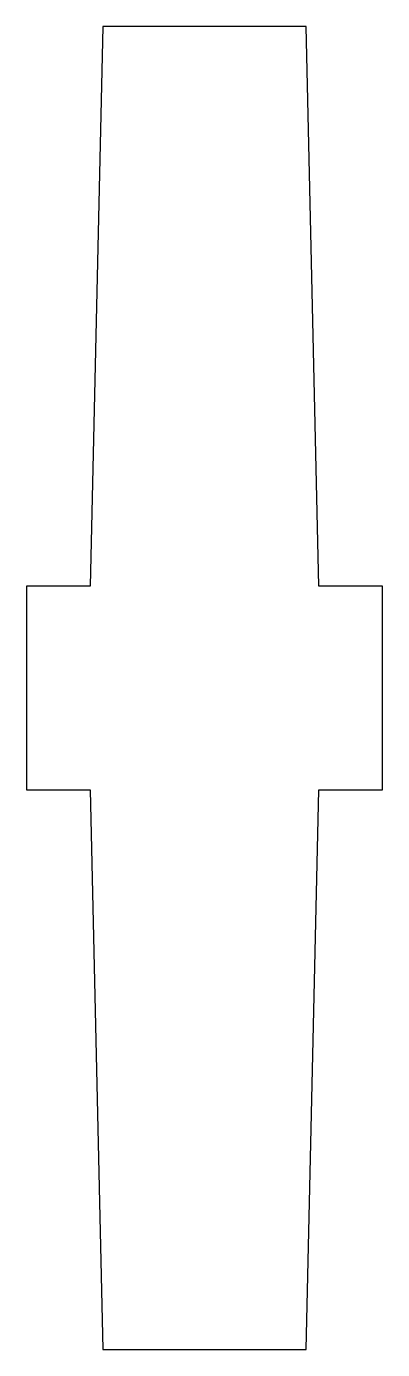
# Model space of a CAD drawing. Header units: metres. Extents: x 0 to 7, y -11 to 15.
import ezdxf

# ---------------------------------------------------------------- set-up
doc = ezdxf.new("R2010")
doc.units = ezdxf.units.M

msp = doc.modelspace()

# ---------------------------------------------------------------- linework, layer by layer
for p, q in [((1.5, 15), (1.25, 4)), ((5.5, 15), (1.5, 15)), ((5.75, 4), (5.5, 15)), ((1.25, 4), (0, 4)), ((0, 4), (0, 0)), ((7, 4), (5.75, 4)), ((7, 0), (7, 4)), ((0, 0), (1.25, 0)), ((1.25, 0), (1.5, -11)), ((5.5, -11), (5.75, 0)), ((5.75, 0), (7, 0)), ((1.5, -11), (5.5, -11))]:
    msp.add_line(p, q)

doc.saveas('drawing.dxf')
